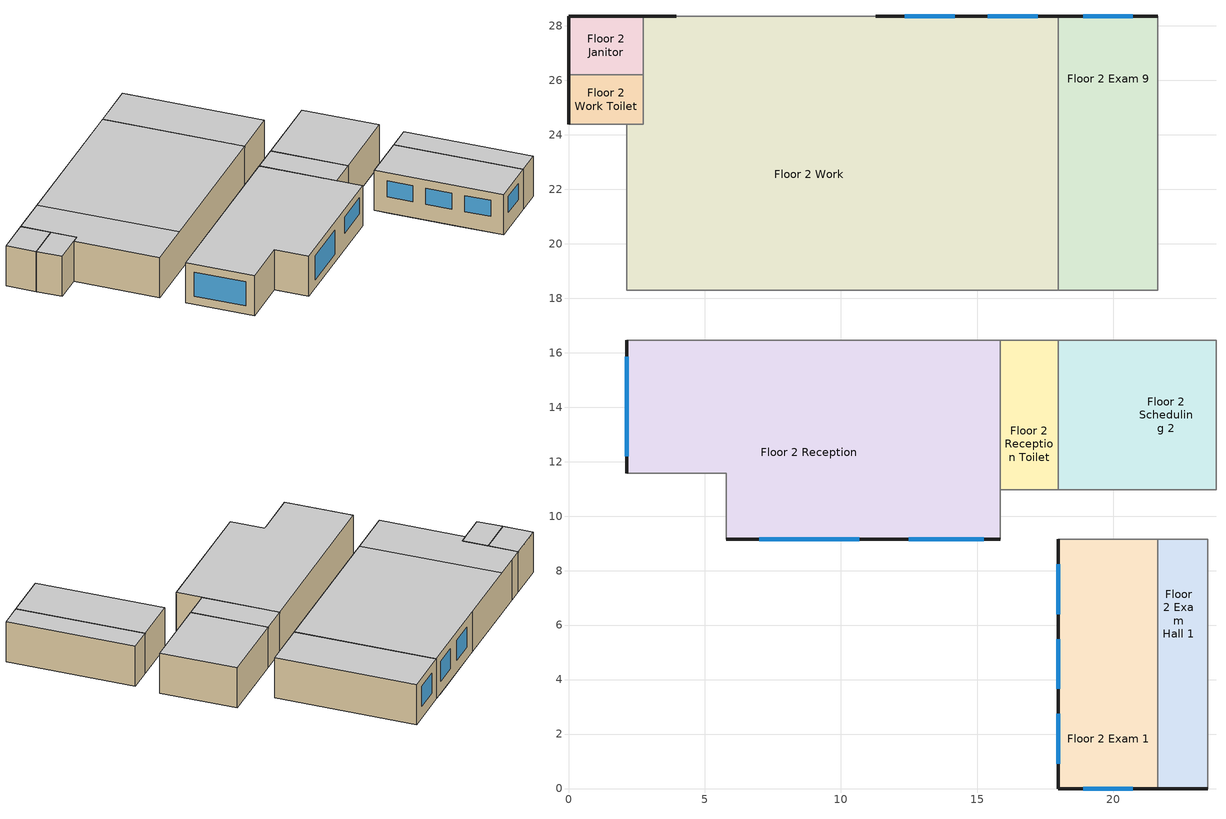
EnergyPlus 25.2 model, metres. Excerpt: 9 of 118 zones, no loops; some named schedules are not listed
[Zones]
Floor 2 Exam 1
 floor to Floor 1 Vestibule (int_slab_floor): 17.98,7.92 20.73,7.92 20.73,5.49 17.98,5.49 z3.05
 floor to Floor 1 Pre-Op Toilet (int_slab_floor): 17.98,5.49 20.73,5.49 20.73,3.66 17.98,3.66 z3.05
 floor to Floor 1 Step Down (int_slab_floor): 17.98,3.66 21.64,3.66 21.64,0 17.98,0 z3.05
 floor to Floor 1 Pre-Op Room 1 (int_slab_floor): 17.98,9.14 20.73,9.14 20.73,7.92 17.98,7.92 z3.05
 floor to Floor 1 Pre-Op Hall (int_slab_floor): 21.64,9.14 21.64,3.66 20.73,3.66 20.73,9.14 z3.05
 wall outside (nonres_ext_wall_mid): 17.98,9.14 17.98,0 21.64,0 z3.05:6.1
 wall to Floor 2 Exam Hall 1 (int_wall): 21.64,0 21.64,9.14 z3.05:6.1
 wall to Floor 2 Reception Hall (int_wall): 21.64,9.14 17.98,9.14 z3.05:6.1
 window (NonresWindow_U_0.248_SHGC_South_0.21): 18.9,0 20.73,0 z4.27:5.49
 window (NonresWindow_U_0.248_SHGC_West_0.21): 17.98,2.74 17.98,0.91 / 17.98,8.23 17.98,6.4 / 17.98,5.49 17.98,3.66 z4.27:5.49
 ceiling to Floor 3 Undeveloped 1 (int_slab_ceiling): 21.64,0 21.64,9.14 17.98,9.14 17.98,0 z6.1
Floor 2 Exam 9
 floor to Floor 1 Pre-Op Hall (int_slab_floor): 21.64,18.29 20.73,18.29 20.73,23.77 21.64,23.77 z3.05
 floor to Floor 1 Procedure Room (int_slab_floor): 21.64,28.35 21.64,23.77 17.98,23.77 17.98,28.35 z3.05
 floor to Floor 1 Office (int_slab_floor): 17.98,23.77 20.73,23.77 20.73,18.29 17.98,18.29 z3.05
 wall outside (nonres_ext_wall_mid): 21.64,28.35 17.98,28.35 z3.05:6.1
 wall to Floor 2 Work (int_wall): 17.98,28.35 17.98,18.29 z3.05:6.1
 wall to Floor 2 Exam Hall 6 (int_wall): 21.64,18.29 21.64,28.35 z3.05:6.1
 wall to Floor 2 Work Hall (int_wall): 17.98,18.29 21.64,18.29 z3.05:6.1
 window (NonresWindow_U_0.248_SHGC_North_0.21): 20.73,28.35 18.9,28.35 z3.96:5.49
 ceiling to Floor 3 Office (int_slab_ceiling): 17.98,28.35 17.98,18.29 21.64,18.29 21.64,28.35 z6.1
Floor 2 Exam Hall 1
 floor to Floor 1 Pre-Op Hall (int_slab_floor): 23.16,3.66 21.64,3.66 21.64,9.14 23.16,9.14 z3.05
 floor to Floor 1 Pre-Op Room 2 (int_slab_floor): 23.47,9.14 23.47,8.84 23.16,8.84 23.16,9.14 z3.05
 floor to Floor 1 Nurse Station (int_slab_floor): 23.47,8.84 23.47,6.1 23.16,6.1 23.16,8.84 z3.05
 floor to Floor 1 Nurse Hall (int_slab_floor): 23.47,6.1 23.47,3.66 23.16,3.66 23.16,6.1 z3.05
 floor to Floor 1 Step Down (int_slab_floor): 21.64,0 21.64,3.66 23.47,3.66 23.47,0 z3.05
 wall outside (nonres_ext_wall_mid): 21.64,0 23.47,0 z3.05:6.1
 wall to Floor 2 Reception Hall (int_wall): 23.47,9.14 21.64,9.14 z3.05:6.1
 wall to Floor 2 Exam 2 (int_wall): 23.47,0 23.47,9.14 z3.05:6.1
 ceiling to Floor 3 Undeveloped 1 (int_slab_ceiling): 23.47,9.14 21.64,9.14 21.64,0 23.47,0 z6.1
Floor 2 Janitor
 floor to Floor 1 Elevator Pump Room (int_slab_floor): 0,26.21 0,28.35 2.74,28.35 2.74,26.21 z3.05
 wall outside (nonres_ext_wall_mid): 2.74,28.35 0,28.35 0,26.21 z3.05:6.1
 wall to Floor 2 Work (int_wall): 2.74,26.21 2.74,28.35 z3.05:6.1
 wall to Floor 2 Work Toilet (int_wall): 0,26.21 2.74,26.21 z3.05:6.1
 ceiling to Floor 3 Janitor (int_slab_ceiling): 0,28.35 0,26.21 2.74,26.21 2.74,28.35 z6.1
Floor 2 Reception
 floor to Floor 1 Lobby Hall (int_slab_floor): 11.89,15.54 5.79,15.54 5.79,16.46 11.89,16.46 z3.05
 floor to Floor 1 Reception (int_slab_floor): 11.89,16.46 15.85,16.46 15.85,9.14 11.89,9.14 z3.05
 floor to Floor 1 Cafe (int_slab_floor): 5.79,9.14 5.79,15.54 11.89,15.54 11.89,9.14 z3.05
 floor to Floor 1 Lobby (int_slab_floor): 2.13,16.46 5.79,16.46 5.79,11.58 2.13,11.58 z3.05
 wall outside (nonres_ext_wall_mid): 5.79,9.14 15.85,9.14 / 2.13,16.46 2.13,11.58 z3.05:6.1
 wall to Floor 2 Work Hall (int_wall): 15.85,16.46 2.13,16.46 z3.05:6.1
 wall to SW Stair (int_wall): 2.13,11.58 5.79,11.58 5.79,9.14 z3.05:6.1
 wall to Floor 2 Reception Hall (int_wall): 15.85,9.14 15.85,10.97 z3.05:6.1
 wall to Floor 2 Reception Toilet (int_wall): 15.85,10.97 15.85,16.46 z3.05:6.1
 window (NonresWindow_U_0.248_SHGC_South_0.21): 7.01,9.14 10.67,9.14 z3.66:5.49; 12.5,9.14 15.24,9.14 z4.27:5.49
 window (NonresWindow_U_0.248_SHGC_West_0.21): 2.13,15.85 2.13,12.19 z3.66:5.49
 ceiling to Floor 3 Undeveloped 2 (int_slab_ceiling): 2.13,16.46 2.13,11.58 5.79,11.58 5.79,9.14 15.85,9.14 15.85,16.46 z6.1
Floor 2 Reception Toilet
 floor to Floor 1 Reception Hall (int_slab_floor): 17.98,16.46 17.98,14.33 15.85,14.33 15.85,16.46 z3.05
 floor to Floor 1 Scheduling (int_slab_floor): 15.85,10.97 15.85,14.33 17.98,14.33 17.98,10.97 z3.05
 wall to Floor 2 Scheduling 2 (int_wall): 17.98,10.97 17.98,16.46 z3.05:6.1
 wall to Floor 2 Reception Hall (int_wall): 15.85,10.97 17.98,10.97 z3.05:6.1
 wall to Floor 2 Work Hall (int_wall): 17.98,16.46 15.85,16.46 z3.05:6.1
 ceiling to Floor 3 Undeveloped 2 (int_slab_ceiling): 15.85,16.46 15.85,10.97 17.98,10.97 17.98,16.46 z6.1
Floor 2 Scheduling 2
 floor to Floor 1 Pre-Op Room 2 (int_slab_floor): 23.77,10.97 23.16,10.97 23.16,16.46 23.77,16.46 z3.05
 floor to Floor 1 Pre-Op Room 1 (int_slab_floor): 17.98,10.97 17.98,14.33 20.73,14.33 20.73,10.97 z3.05
 floor to Floor 1 Reception Hall (int_slab_floor): 17.98,16.46 20.73,16.46 20.73,14.33 17.98,14.33 z3.05
 floor to Floor 1 Pre-Op Hall (int_slab_floor): 20.73,16.46 23.16,16.46 23.16,10.97 20.73,10.97 z3.05
 wall to Floor 2 Reception Hall (int_wall): 17.98,10.97 23.77,10.97 z3.05:6.1
 wall to Floor 2 X-Ray (int_wall): 23.77,10.97 23.77,16.46 z3.05:6.1
 wall to Floor 2 Work Hall (int_wall): 23.77,16.46 17.98,16.46 z3.05:6.1
 ceiling to Floor 3 Undeveloped 1 (int_slab_ceiling): 17.98,10.97 23.77,10.97 23.77,16.46 17.98,16.46 z6.1
Floor 2 Work
 floor to Floor 1 Elevator Pump Room (int_slab_floor): 2.74,28.35 3.96,28.35 3.96,26.21 2.74,26.21 z3.05
 floor to Floor 1 MRI Toilet (int_slab_floor): 15.54,25.6 15.54,28.35 17.37,28.35 17.37,25.6 z3.05
 floor to Floor 1 Lobby (int_slab_floor): 3.96,28.35 6.4,28.35 6.4,25.91 5.79,25.91 5.79,18.29 2.13,18.29 2.13,24.38 2.74,24.38 2.74,26.21 3.96,26.21 z3.05
 floor to Floor 1 MRI Control Room (int_slab_floor): 12.8,28.35 12.8,25.91 6.4,25.91 6.4,28.35 z3.05
 floor to Floor 1 MRI Hall (int_slab_floor): 15.54,25.6 17.37,25.6 17.37,23.77 11.89,23.77 11.89,25.91 12.8,25.91 12.8,26.82 15.54,26.82 z3.05
 floor to Floor 1 Lobby Hall (int_slab_floor): 5.79,18.29 5.79,19.2 11.89,19.2 11.89,18.29 z3.05
 floor to Floor 1 Reception (int_slab_floor): 11.89,23.77 14.33,23.77 14.33,18.29 11.89,18.29 z3.05
 floor to Floor 1 MRI Room (int_slab_floor): 11.89,25.91 11.89,19.2 5.79,19.2 5.79,25.91 z3.05
 floor to Floor 1 Procedure Room (int_slab_floor): 17.98,28.35 17.98,23.77 17.37,23.77 17.37,28.35 z3.05
 floor to Floor 1 Office (int_slab_floor): 14.33,23.77 17.98,23.77 17.98,18.29 14.33,18.29 z3.05
 floor to Floor 1 Dressing Room (int_slab_floor): 12.8,28.35 15.54,28.35 15.54,26.82 12.8,26.82 z3.05
 wall outside (nonres_ext_wall_mid): 17.98,28.35 11.28,28.35 / 3.96,28.35 2.74,28.35 z3.05:6.1
 wall to Floor 2 Work Toilet (int_wall): 2.74,26.21 2.74,24.38 2.13,24.38 z3.05:6.1
 wall to NW Elevator (int_wall): 2.13,24.38 2.13,18.29 z3.05:6.1
 wall to Floor 2 Work Hall (int_wall): 2.13,18.29 17.98,18.29 z3.05:6.1
 wall to NW Stair (int_wall): 11.28,28.35 3.96,28.35 z3.05:6.1
 window (NonresWindow_U_0.248_SHGC_North_0.21): 17.22,28.35 15.39,28.35 / 14.17,28.35 12.34,28.35 z3.96:5.49
 ceiling to Floor 3 Elevator Hall (int_slab_ceiling): 2.13,18.29 5.79,18.29 5.79,28.35 2.74,28.35 2.74,24.38 2.13,24.38 z6.1
 ceiling to Floor 3 Office (int_slab_ceiling): 17.98,28.35 5.79,28.35 5.79,18.29 17.98,18.29 z6.1
Floor 2 Work Toilet
 floor to Floor 1 Lobby Toilet (int_slab_floor): 0,24.38 0,26.21 2.74,26.21 2.74,24.38 z3.05
 wall outside (nonres_ext_wall_mid): 0,26.21 0,24.38 z3.05:6.1
 wall to NW Elevator (int_wall): 0,24.38 2.13,24.38 z3.05:6.1
 ceiling to Floor 3 Office Toilet (int_slab_ceiling): 0,24.38 2.74,24.38 2.74,26.21 0,26.21 z6.1
[Building]
OutPatientHealthCare: North Axis=0; Terrain=City; Loads Convergence Tolerance Value=0.04; Temperature Convergence Tolerance Value=0.2; Solar Distribution=FullInteriorAndExterior; Maximum Number of Warmup Days=50; Minimum Number of Warmup Days=6
[Site:Location]
Albuquerque.Intl.Sunport_NM_USA WMO=723650: Latitude=35.04; Longitude=-106.62; Time Zone=-7; Elevation=1620
[SizingPeriod:DesignDay] Day of Month=21; DryBulb Temperature Range Modifier Type=DefaultMultipliers; Humidity Condition Type=Wetbulb; Barometric Pressure=83318; Rain Indicator=No; Snow Indicator=No; Daylight Saving Time Indicator=No
Name | Month | Day Type | Maximum DryBulb Temperature | Daily DryBulb Temperature Range | Wetbulb or DewPoint at Maximum DryBulb | Wind Speed | Wind Direction | Solar Model Indicator | Sky Clearness | ASHRAE Clear Sky Optical Depth for Beam Irradiance taub | ASHRAE Clear Sky Optical Depth for Diffuse Irradiance taud
Albuquerque.Intl.Sunport_NM_USA Ann Htg 99.6% Condns DB | 12 | WinterDesignDay | -7.9 | 0 | -7.9 | 3.2 | 0 | ASHRAEClearSky | 0
Albuquerque.Intl.Sunport_NM_USA Ann Clg .4% Condns DB=>MWB | 7 | SummerDesignDay | 35.1 | 13.5 | 15.7 | 4.4 | 220 | ASHRAETau |  | 0.463 | 1.887
[Site:GroundTemperature:FCfactorMethod]
January Ground Temperature=13.7; February Ground Temperature=7; March Ground Temperature=2.1; April Ground Temperature=2.6; May Ground Temperature=4.3; June Ground Temperature=8.8; July Ground Temperature=13.9; August Ground Temperature=17.8; September Ground Temperature=23.2; October Ground Temperature=25.6; November Ground Temperature=24.1; December Ground Temperature=20.5
[Site:WaterMainsTemperature]
Calculation Method=Correlation; Annual Average Outdoor Air Temperature=13.6333; Maximum Difference In Monthly Average Outdoor Air Temperatures=23.5
[Material]
Name | Roughness | Thickness | Conductivity | Density | Specific Heat | Thermal Absorptance | Solar Absorptance | Visible Absorptance
Std Wood 6inch | MediumSmooth | 0.15 | 0.12 | 540 | 1210 | 0.9 | 0.7 | 0.7
F07 25mm stucco | Smooth | 0.0254 | 0.72 | 1856 | 840 | 0.9 | 0.7 | 0.7
G01 13mm gypsum board | Smooth | 0.0127 | 0.16 | 800 | 1090 | 0.9 | 0.7 | 0.5
G01 16mm gypsum board | MediumSmooth | 0.0159 | 0.16 | 800 | 1090
100mm Normalweight concrete floor | MediumRough | 0.1016 | 2.31 | 2322 | 832
[Material:NoMass] Thermal Absorptance=0.9; Solar Absorptance=0.7
Name | Roughness | Thermal Resistance | Visible Absorptance
CP02 CARPET PAD | VeryRough | 0.21648 | 0.8
Nonres_Exterior_Wall_Insulation_mid | MediumSmooth | 1.29328 | 0.7
[WindowMaterial:SimpleGlazingSystem] UFactor=1.40821; Solar Heat Gain Coefficient=0.21; Visible Transmittance=0.29
Glazing Layer South; Glazing Layer North; Glazing Layer West
[Construction]
InteriorFurnishings: Std Wood 6inch
int_wall: G01 13mm gypsum board, G01 13mm gypsum board
int_slab_floor: 100mm Normalweight concrete floor, CP02 CARPET PAD
int_slab_ceiling: CP02 CARPET PAD, 100mm Normalweight concrete floor
nonres_ext_wall_mid: F07 25mm stucco, G01 16mm gypsum board, Nonres_Exterior_Wall_Insulation_mid, G01 16mm gypsum board
NonresWindow_U_0.248_SHGC_South_0.21: Glazing Layer South
NonresWindow_U_0.248_SHGC_North_0.21: Glazing Layer North
NonresWindow_U_0.248_SHGC_West_0.21: Glazing Layer West
[Zone] Type=1; Multiplier=1; Ceiling Height=-9999; Floor Area=autocalculate; Part of Total Floor Area=Yes
Name | Volume
Floor 2 Exam 1 | 101.9406
Floor 2 Exam 9 | 112.1347
Floor 2 Exam Hall 1 | 50.9703
Floor 2 Janitor | 17.8396
Floor 2 Reception | 278.6378
Floor 2 Reception Toilet | 35.6792
Floor 2 Scheduling 2 | 96.8436
Floor 2 Work | 478.5547
Floor 2 Work Toilet | 15.2911
[InternalMass] Construction=InteriorFurnishings
Name | Zone or ZoneList | Surface Area
Floor 2 Exam 1_InternalMass_1 | Floor 2 Exam 1 | 66.8902
Floor 2 Exam 9_InternalMass_1 | Floor 2 Exam 9 | 73.5792
Floor 2 Exam Hall 1_InternalMass_1 | Floor 2 Exam Hall 1 | 33.4451
Floor 2 Janitor_InternalMass_1 | Floor 2 Janitor | 11.7058
Floor 2 Reception_InternalMass_1 | Floor 2 Reception | 182.8332
Floor 2 Reception Toilet_InternalMass_1 | Floor 2 Reception Toilet | 23.4116
Floor 2 Scheduling 2_InternalMass_1 | Floor 2 Scheduling 2 | 63.5457
Floor 2 Work_InternalMass_1 | Floor 2 Work | 259.3853
Floor 2 Work Toilet_InternalMass_1 | Floor 2 Work Toilet | 10.0335
[People] Fraction Radiant=0.3; Sensible Heat Fraction=AUTOCALCULATE; Activity Level Schedule=ACTIVITY_SCH; Enable ASHRAE 55 Comfort Warnings=No; Mean Radiant Temperature Calculation Type=EnclosureAveraged; Work Efficiency Schedule=WORK_EFF_SCH; Clothing Insulation Calculation Method=ClothingInsulationSchedule; Clothing Insulation Schedule=CLOTHING_SCH; Air Velocity Schedule=AIR_VELO_SCH; Thermal Comfort Model 1 Type=FANGER
Name | Zone or ZoneList or Space or SpaceList | Number of People Schedule | Number of People Calculation Method | People per Floor Area | Number of People
Floor 2 Exam 1 People | Floor 2 Exam 1 | BLDG_OCC_SCH | People/Area | 0.215299
Floor 2 Exam 9 People | Floor 2 Exam 9 | BLDG_OCC_SCH | People/Area | 0.215299
Floor 2 Reception People | Floor 2 Reception | BLDG_OCC_SCH | People/Area | 0.322949
Floor 2 Scheduling 2 People | Floor 2 Scheduling 2 | OFFICE_OCC_w_SB_SCH | People/Area | 0.0538248
Floor 2 Work People | Floor 2 Work | OFFICE_OCC_w_SB_SCH | People/Area | 0.0538248
Floor 2 Exam Hall 1 People | Floor 2 Exam Hall 1 | BLDG_OCC_SCH | People |  | 0.9
Floor 2 Janitor People | Floor 2 Janitor | BLDG_OCC_SCH | People |  | 0.126
Floor 2 Work Toilet People | Floor 2 Work Toilet | BLDG_OCC_SCH | People |  | 0.27
Floor 2 Reception Toilet People | Floor 2 Reception Toilet | BLDG_OCC_SCH | People |  | 0.63
[Lights] Design Level Calculation Method=Watts/Area; Return Air Fraction=0; Fraction Radiant=0.7; Fraction Visible=0.2; Fraction Replaceable=1; EndUse Subcategory=LightsWired; Return Air Fraction Calculated from Plenum Temperature=No
Name | Zone or ZoneList or Space or SpaceList | Schedule | Watts per Floor Area
Floor 2 Exam 1_Lights | Floor 2 Exam 1 | ltg_sch_exam | 13.6002
Floor 2 Exam 9_Lights | Floor 2 Exam 9 | ltg_sch_exam | 13.6002
Floor 2 Exam Hall 1_Lights | Floor 2 Exam Hall 1 | ltg_sch_corridor | 7.19909
Floor 2 Janitor_Lights | Floor 2 Janitor | ltg_sch_storage | 3.578992
Floor 2 Reception_Lights | Floor 2 Reception | ltg_sch_reception | 8.180564
Floor 2 Reception Toilet_Lights | Floor 2 Reception Toilet | ltg_sch_toilet | 7.56703
Floor 2 Scheduling 2_Lights | Floor 2 Scheduling 2 | ltg_sch_office | 7.46477
Floor 2 Work_Lights | Floor 2 Work | ltg_sch_office | 7.46477
Floor 2 Work Toilet_Lights | Floor 2 Work Toilet | ltg_sch_toilet | 7.56703
[ElectricEquipment] Schedule=BLDG_EQUIP_SCH; Design Level Calculation Method=EquipmentLevel; Fraction Latent=0; Fraction Radiant=0.5; Fraction Lost=0; EndUse Subcategory=MiscPlug
Name | Zone or ZoneList or Space or SpaceList | Design Level
Floor 2 Exam 1_PlugMisc_Equip | Floor 2 Exam 1 | 395.9899
Floor 2 Exam 9_PlugMisc_Equip | Floor 2 Exam 9 | 435.5889
Floor 2 Exam Hall 1_PlugMisc_Equip | Floor 2 Exam Hall 1 | 72.0742
Floor 2 Janitor_PlugMisc_Equip | Floor 2 Janitor | 6.3211
Floor 2 Reception_PlugMisc_Equip | Floor 2 Reception | 1082.37
Floor 2 Reception Toilet_PlugMisc_Equip | Floor 2 Reception Toilet | 50.4519
Floor 2 Scheduling 2_PlugMisc_Equip | Floor 2 Scheduling 2 | 376.1904
Floor 2 Work_PlugMisc_Equip | Floor 2 Work | 1535.56
Floor 2 Work Toilet_PlugMisc_Equip | Floor 2 Work Toilet | 21.6223
[ZoneInfiltration:DesignFlowRate] Schedule=INFIL_SCH; Design Flow Rate Calculation Method=Flow/ExteriorWallArea; Flow Rate per Exterior Surface Area=0.000569572; Constant Term Coefficient=0; Temperature Term Coefficient=0; Velocity Term Coefficient=0.224; Velocity Squared Term Coefficient=0
Name | Zone or ZoneList or Space or SpaceList
Floor 2 Exam 1_Infiltration | Floor 2 Exam 1
Floor 2 Exam 9_Infiltration | Floor 2 Exam 9
Floor 2 Janitor_Infiltration | Floor 2 Janitor
Floor 2 Reception_Infiltration | Floor 2 Reception
Floor 2 Work_Infiltration | Floor 2 Work
Floor 2 Work Toilet_Infiltration | Floor 2 Work Toilet
[Exterior:Lights] Control Option=AstronomicalClock; EndUse Subcategory=General
Name | Schedule | Design Level
Exterior_Lights_a | Exterior_lighting_schedule_a | 180.55
Exterior_Lights_b | Exterior_lighting_schedule_b_2016 | 1040.09
Exterior_Lights_c | Exterior_lighting_schedule_c_2016 | 2850.15
[ZoneControl:Thermostat] Control Type Schedule=ThermostatSetpoint:DualSetpoint; Control 1=Htg-SetP-Sch
Name | Zone or ZoneList
Thermostat_Floor 2 Exam 1 | Floor 2 Exam 1
Thermostat_Floor 2 Exam 9 | Floor 2 Exam 9
Thermostat_Floor 2 Exam Hall 1 | Floor 2 Exam Hall 1
Thermostat_Floor 2 Janitor | Floor 2 Janitor
Thermostat_Floor 2 Reception | Floor 2 Reception
Thermostat_Floor 2 Reception Toilet | Floor 2 Reception Toilet
Thermostat_Floor 2 Scheduling 2 | Floor 2 Scheduling 2
Thermostat_Floor 2 Work | Floor 2 Work
Thermostat_Floor 2 Work Toilet | Floor 2 Work Toilet
[Schedule:Compact]
ACTIVITY_SCH: Through: 12/31, For: AllDays, Until: 24:00, 120
WORK_EFF_SCH: Through: 12/31, For: AllDays, Until: 24:00, 0
AIR_VELO_SCH: Through: 12/31, For: AllDays, Until: 24:00, 0.2
CLOTHING_SCH: Through: 04/30, For: AllDays, Until: 24:00, 1, Through: 09/30, For: AllDays, Until: 24:00, 0.5, Through: 12/31, For: AllDays, Until: 24:00, 1
BLDG_OCC_SCH: Through: 12/31, For: Weekdays, Until: 06:00, 0, Until: 07:00, 0.5, Until: 18:00, 0.9, Until: 19:00, 0.5, Until: 24:00, 0, For: SummerDesignDay, Until: 06:00, 0, Until: 07:00, 0.5, Until: 18:00, 0.9, Until: 19:00, 0.5, Until: 24:00, 0, For: WinterDesignDay, Until: 06:00, 0, Until: 09:00, 0.2, Until: 15:00, 0.3, Until: 19:00, 0.2, Until: 24:00, 0, For: Saturday, Until: 06:00, 0, Until: 09:00, 0.2, Until: 15:00, 0.3, Until: 19:00, 0.2, Until: 24:00, 0, For: Sunday Holidays AllOtherDays, Until: 06:00, 0, Until: 19:00, 0.05, Until: 24:00, 0
OFFICE_OCC_w_SB_SCH: Through: 12/31, For: Weekdays, Until: 06:00, 0, Until: 07:00, 0.5, Until: 08:00, 0.9, Until: 09:00, 0.9, Until: 10:00, 0.9, Until: 11:00, 0.9, Until: 12:00, 0.9, Until: 13:00, 0, Until: 14:00, 0.9, Until: 15:00, 0, Until: 16:00, 0.9, Until: 17:00, 0.9, Until: 18:00, 0.9, Until: 19:00, 0.5, Until: 24:00, 0, For: Saturdays, Until: 06:00, 0, Until: 07:00, 0.05, Until: 08:00, 0.2, Until: 09:00, 0.2, Until: 10:00, 0.3, Until: 11:00, 0.3, Until: 12:00, 0, Until: 13:00, 0.3, Until: 14:00, 0.3, Until: 15:00, 0, Until: 16:00, 0.2, Until: 17:00, 0.2, Until: 18:00, 0.2, Until: 19:00, 0.2, Until: 24:00, 0, For: SummerDesignDay, Until: 06:00, 0, Until: 07:00, 0.5, Until: 18:00, 0.9, Until: 19:00, 0.5, Until: 24:00, 0, For: WinterDesignDay, Until: 06:00, 0, Until: 09:00, 0.2, Until: 15:00, 0.3, Until: 19:00, 0.2, Until: 24:00, 0, For: Sunday Holidays AllOtherDays, Until: 06:00, 0, Until: 19:00, 0.05, Until: 24:00, 0
[SCHEDULE:COMPACT]
ltg_sch_office: Through: 12/31, For: SummerDesignDay, Until: 24:00, 1, For: WinterDesignDay, Until: 24:00, 0, For: Weekdays, Until: 4:00, 0.0625, Until: 6:00, 0.1875, Until: 7:00, 0.375, Until: 18:00, 0.5625, Until: 20:00, 0.375, Until: 22:00, 0.1875, Until: 24:00, 0.0625, For: Saturday, Until: 7:00, 0.0625, Until: 9:00, 0.1875, Until: 15:00, 0.25, Until: 20:00, 0.1875, Until: 24:00, 0.0625, For: AllOtherDays, Until: 8:00, 0.03125, Until: 17:00, 0.0625, Until: 24:00, 0.03125
ltg_sch_exam: Through: 12/31, For: SummerDesignDay, Until: 24:00, 1, For: WinterDesignDay, Until: 24:00, 0, For: Weekdays, Until: 4:00, 0.09, Until: 6:00, 0.27, Until: 7:00, 0.54, Until: 18:00, 0.81, Until: 20:00, 0.54, Until: 22:00, 0.27, Until: 24:00, 0.09, For: Saturday, Until: 7:00, 0.09, Until: 9:00, 0.27, Until: 15:00, 0.36, Until: 20:00, 0.27, Until: 24:00, 0.09, For: AllOtherDays, Until: 8:00, 0.045, Until: 17:00, 0.09, Until: 24:00, 0.045
ltg_sch_storage; ltg_sch_toilet: Through: 12/31, For: SummerDesignDay, Until: 24:00, 1, For: WinterDesignDay, Until: 24:00, 0, For: Weekdays, Until: 4:00, 0.055, Until: 6:00, 0.165, Until: 7:00, 0.33, Until: 18:00, 0.495, Until: 20:00, 0.33, Until: 22:00, 0.165, Until: 24:00, 0.055, For: Saturday, Until: 7:00, 0.055, Until: 9:00, 0.165, Until: 15:00, 0.22, Until: 20:00, 0.165, Until: 24:00, 0.055, For: AllOtherDays, Until: 8:00, 0.0275, Until: 17:00, 0.055, Until: 24:00, 0.0275
ltg_sch_corridor: Through: 12/31, For: SummerDesignDay, Until: 24:00, 1, For: WinterDesignDay, Until: 24:00, 0, For: Weekdays, Until: 4:00, 0.0714486, Until: 6:00, 0.214346, Until: 7:00, 0.428692, Until: 18:00, 0.643038, Until: 20:00, 0.428692, Until: 22:00, 0.214346, Until: 24:00, 0.0714486, For: Saturday, Until: 7:00, 0.0714486, Until: 9:00, 0.214346, Until: 15:00, 0.285795, Until: 20:00, 0.214346, Until: 24:00, 0.0714486, For: AllOtherDays, Until: 8:00, 0.0357282, Until: 17:00, 0.0714486, Until: 24:00, 0.0357282
ltg_sch_reception: Through: 12/31, For: SummerDesignDay, Until: 24:00, 1, For: WinterDesignDay, Until: 24:00, 0, For: Weekdays, Until: 4:00, 0.075, Until: 6:00, 0.225, Until: 7:00, 0.45, Until: 18:00, 0.675, Until: 20:00, 0.45, Until: 22:00, 0.225, Until: 24:00, 0.075, For: Saturday, Until: 7:00, 0.075, Until: 9:00, 0.225, Until: 15:00, 0.3, Until: 20:00, 0.225, Until: 24:00, 0.075, For: AllOtherDays, Until: 8:00, 0.0375, Until: 17:00, 0.075, Until: 24:00, 0.0375
